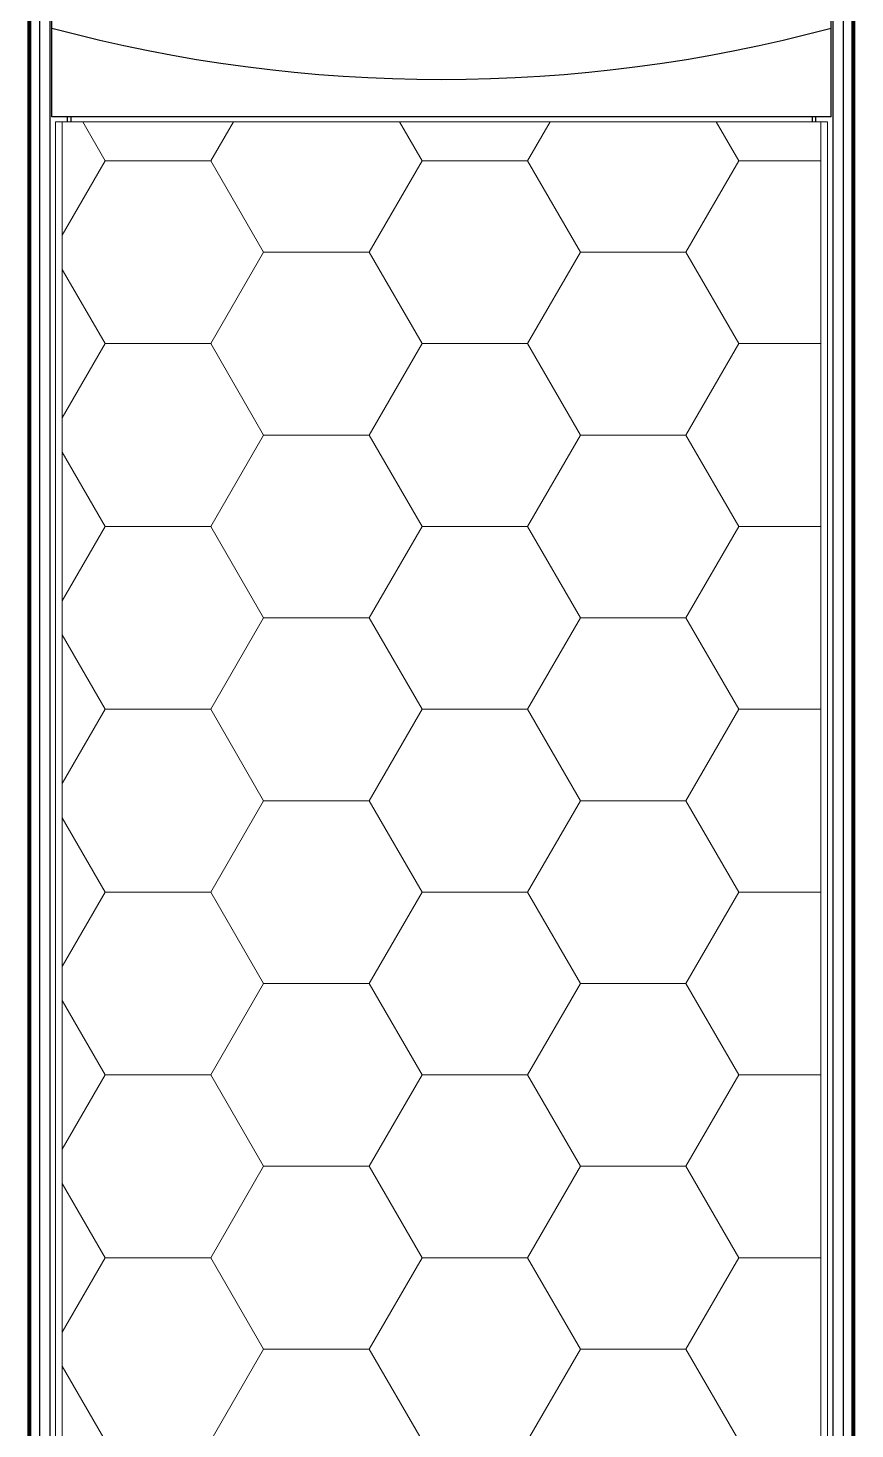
# Model space of a CAD drawing. Header units: millimetres. Extents: x 208114 to 212367, y 170574 to 176275.
# Drawn here: x 208771.5 to 208890.9, y 174993.8 to 175196.1 of the extents above; entities that cross this region are included whole.
import ezdxf

# ---------------------------------------------------------------- set-up
doc = ezdxf.new("R2010")
doc.units = ezdxf.units.MM
doc.header["$LTSCALE"] = 10
doc.layers.add('标注', color=251, linetype='Continuous', lineweight=9)

msp = doc.modelspace()

# ---------------------------------------------------------------- hatches: boundary and pattern name
at = {"layer": '标注', "linetype": 'ByBlock'}
h = msp.add_hatch(dxfattribs=at)
h.set_pattern_fill('HONEY', color=256, scale=4.8)
h.set_pattern_definition([(0, (207822.528, 172062.113), (22.86, 13.198227), [15.24, -30.48]), (120, (207822.528, 172062.113), (-22.86, 13.198227), [15.24, -30.48]), (60, (207822.528, 172062.113), (5e-08, 26.396454), [-30.48, 15.24])])
h.paths.add_polyline_path([(208885.93, 175182.54), (208776.47, 175182.54), (208776.47, 174470.04), (208885.93, 174470.04)])

# ---------------------------------------------------------------- linework, layer by layer
for p, q in [((208771.52, 174469.29), (208771.52, 175432.69)), ((208771.59, 174469.29), (208771.59, 175432.69)), ((208771.73, 174469.29), (208771.73, 175432.69)), ((208771.94, 174469.29), (208771.94, 175432.69)), ((208773.18, 175432.69), (208773.18, 174469.29)), ((208774.72, 174469.29), (208774.72, 175432.69)), ((208887.68, 175432.69), (208887.68, 174469.29)), ((208889.21, 174469.29), (208889.21, 175432.69)), ((208890.45, 174469.29), (208890.45, 175432.69)), ((208890.66, 174469.29), (208890.66, 175432.69)), ((208890.8, 174469.29), (208890.8, 175432.69)), ((208890.87, 174469.29), (208890.87, 175432.69)), ((208774.95, 175183.29), (208774.95, 175432.49)), ((208887.45, 175183.29), (208887.45, 175432.49)), ((208887.45, 175183.29), (208774.95, 175183.29)), ((208777.2, 175182.54), (208777.2, 175183.29)), ((208777.7, 175183.29), (208777.7, 175182.54)), ((208884.7, 175183.29), (208884.7, 175182.54)), ((208885.2, 175182.54), (208885.2, 175183.29))]:
    msp.add_line(p, q)
msp.add_ellipse((208831.2, 175405.67), major_axis=(217, 0), ratio=1, start_param=-1.833007, end_param=-1.308585)
at = {"layer": '标注'}
for p, q in [((208775.5, 175182.54), (208775.5, 174470.04)), ((208775.5, 175182.54), (208886.9, 175182.54)), ((208776.47, 175182.54), (208776.47, 174470.04)), ((208885.93, 175182.54), (208885.93, 174470.04)), ((208886.9, 175182.54), (208886.9, 174470.04))]:
    msp.add_line(p, q, dxfattribs=at)

doc.saveas('drawing.dxf')
